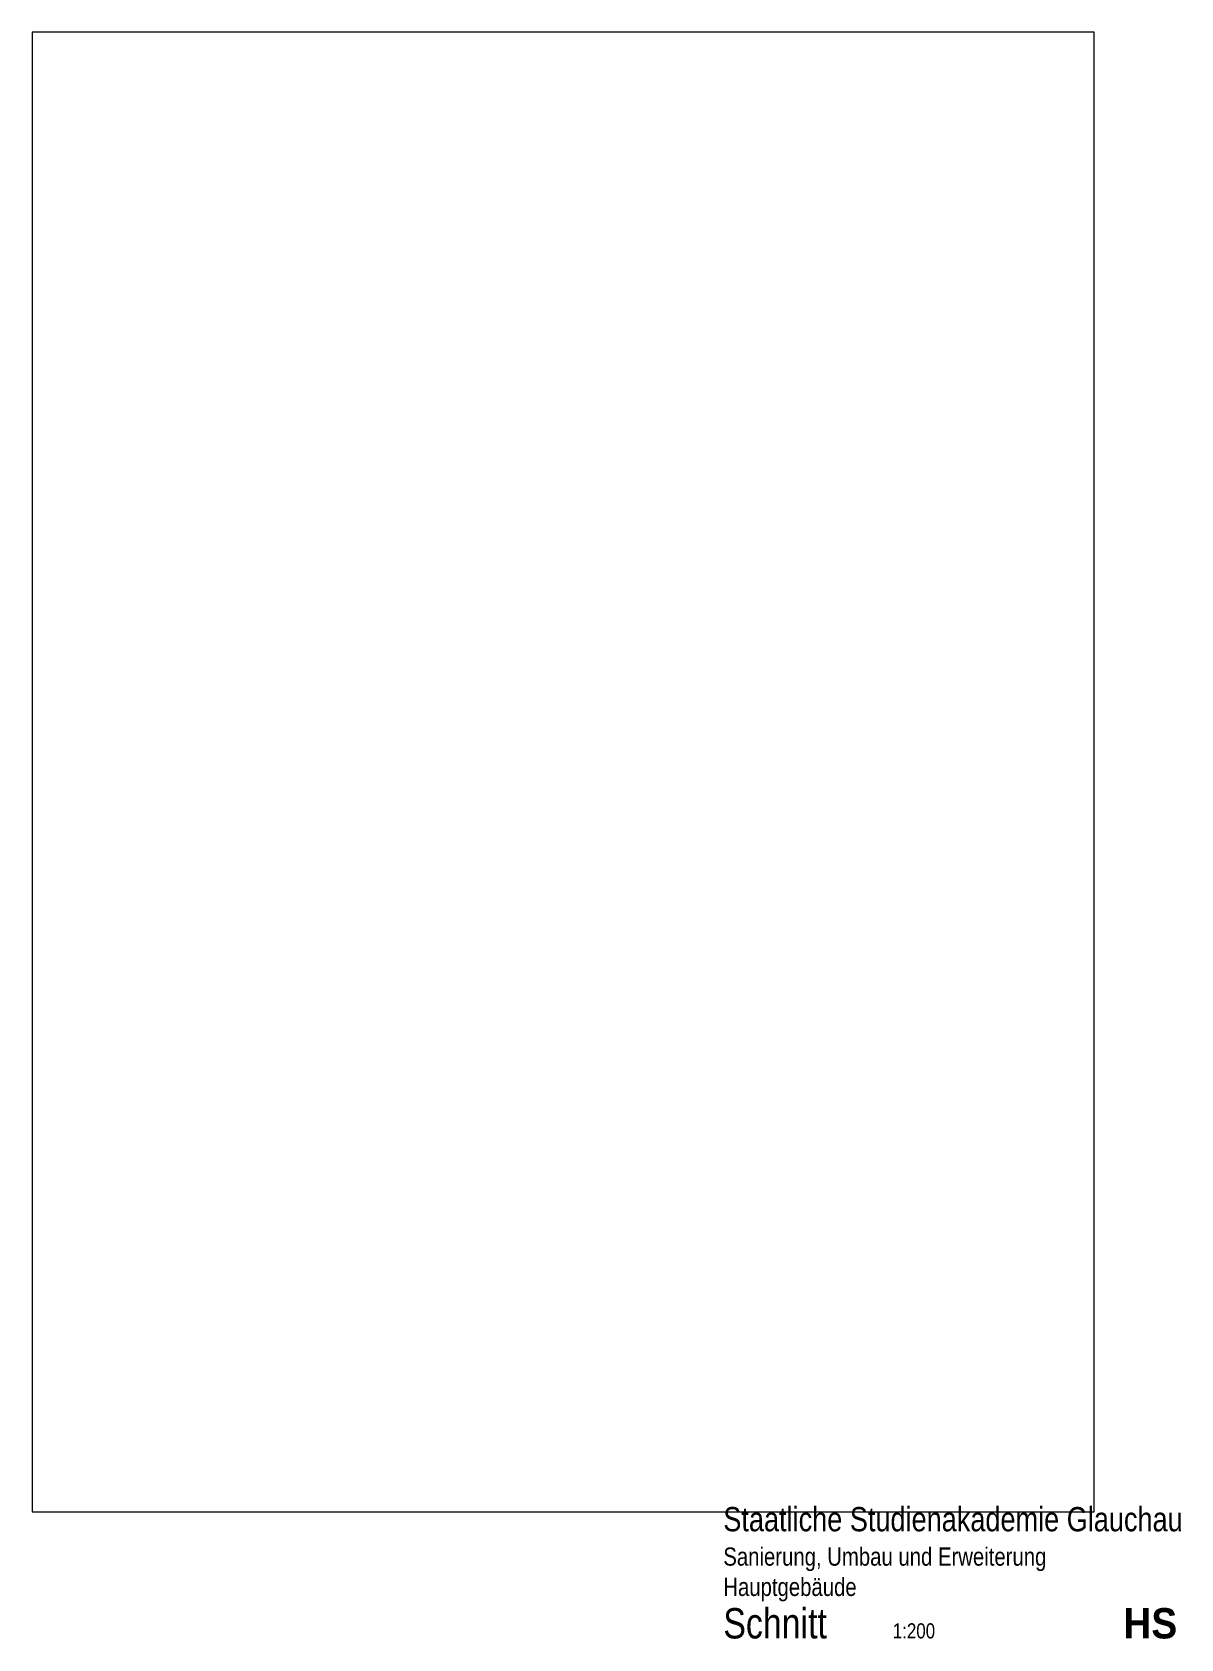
# Paper-space layout 'LayoutA4' of a CAD drawing. Header units: metres. Extents: x 7 to 197, y 7 to 272.
import ezdxf

# ---------------------------------------------------------------- set-up
doc = ezdxf.new("R2010")
doc.units = ezdxf.units.M
doc.header["$LTSCALE"] = 0.01
doc.layers.add('A_poly', color=255, linetype='CONTINUOUS')
doc.layers.add('A_text', color=2, linetype='CONTINUOUS')
doc.styles.add('SIMPLEX', font='simplex.shx', dxfattribs={"width": 0.8, "height": 0.1})

psp = doc.layouts.new('LayoutA4')

# ---------------------------------------------------------------- texts
at = {"layer": 'A_text', "insert": (121.05, 28.61), "char_height": 4, "width": 128.7158, "attachment_point": 1, "style": 'SIMPLEX'}
psp.add_mtext('{\\fArial|b0|i0|c0|p34;Staatliche Studienakademie Glauchau\\P\\H0.75x;Sanierung, Umbau und Erweiterung\\PHauptgebäude\\P\\H1.667x;Schnitt       \\H0.5x;1:200\\H2x;                    \\fArial Black|b0|i0|c0|p34;HS}', dxfattribs=at)

# ---------------------------------------------------------------- viewports
at = {"layer": 'A_poly', "linetype": 'Continuous'}
psp.add_viewport(center=(94.61, 149.86), size=(175.2, 244.027), view_center_point=(180.71275, 112.05033), view_height=48.805422, dxfattribs=at)

doc.saveas('drawing.dxf')
